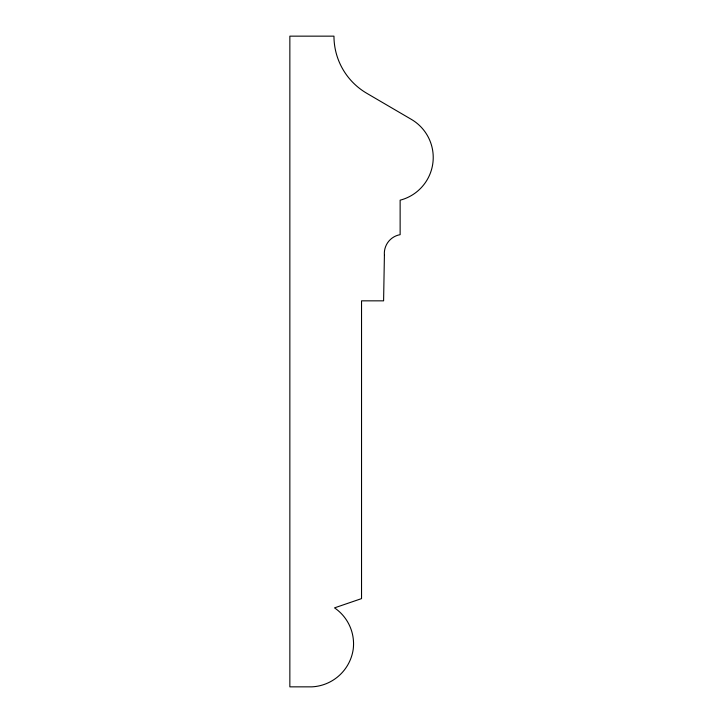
<?xml version="1.0" encoding="UTF-8"?>
<svg xmlns="http://www.w3.org/2000/svg" width="723" height="723" viewBox="0 0 723 723"><rect width="100%" height="100%" fill="white"/><g stroke="black" fill="none" stroke-linecap="round" stroke-linejoin="round"><path stroke-width="1.08" d="M384.41 255.183L383.597 300.84L361.536 300.84L361.536 598.617L334.523 607.871A43.525 43.525 0 0 1 353.231 649.164A43.958 43.958 0 0 1 311.911 686.85L289.851 686.85L289.851 36.15L333.963 36.15A66.173 66.173 0 0 0 366.733 93.267L411.378 119.385A44.112 44.112 0 0 1 400.135 200.181L400.135 234.668A19.06 19.06 0 0 0 384.41 255.183"/></g></svg>
